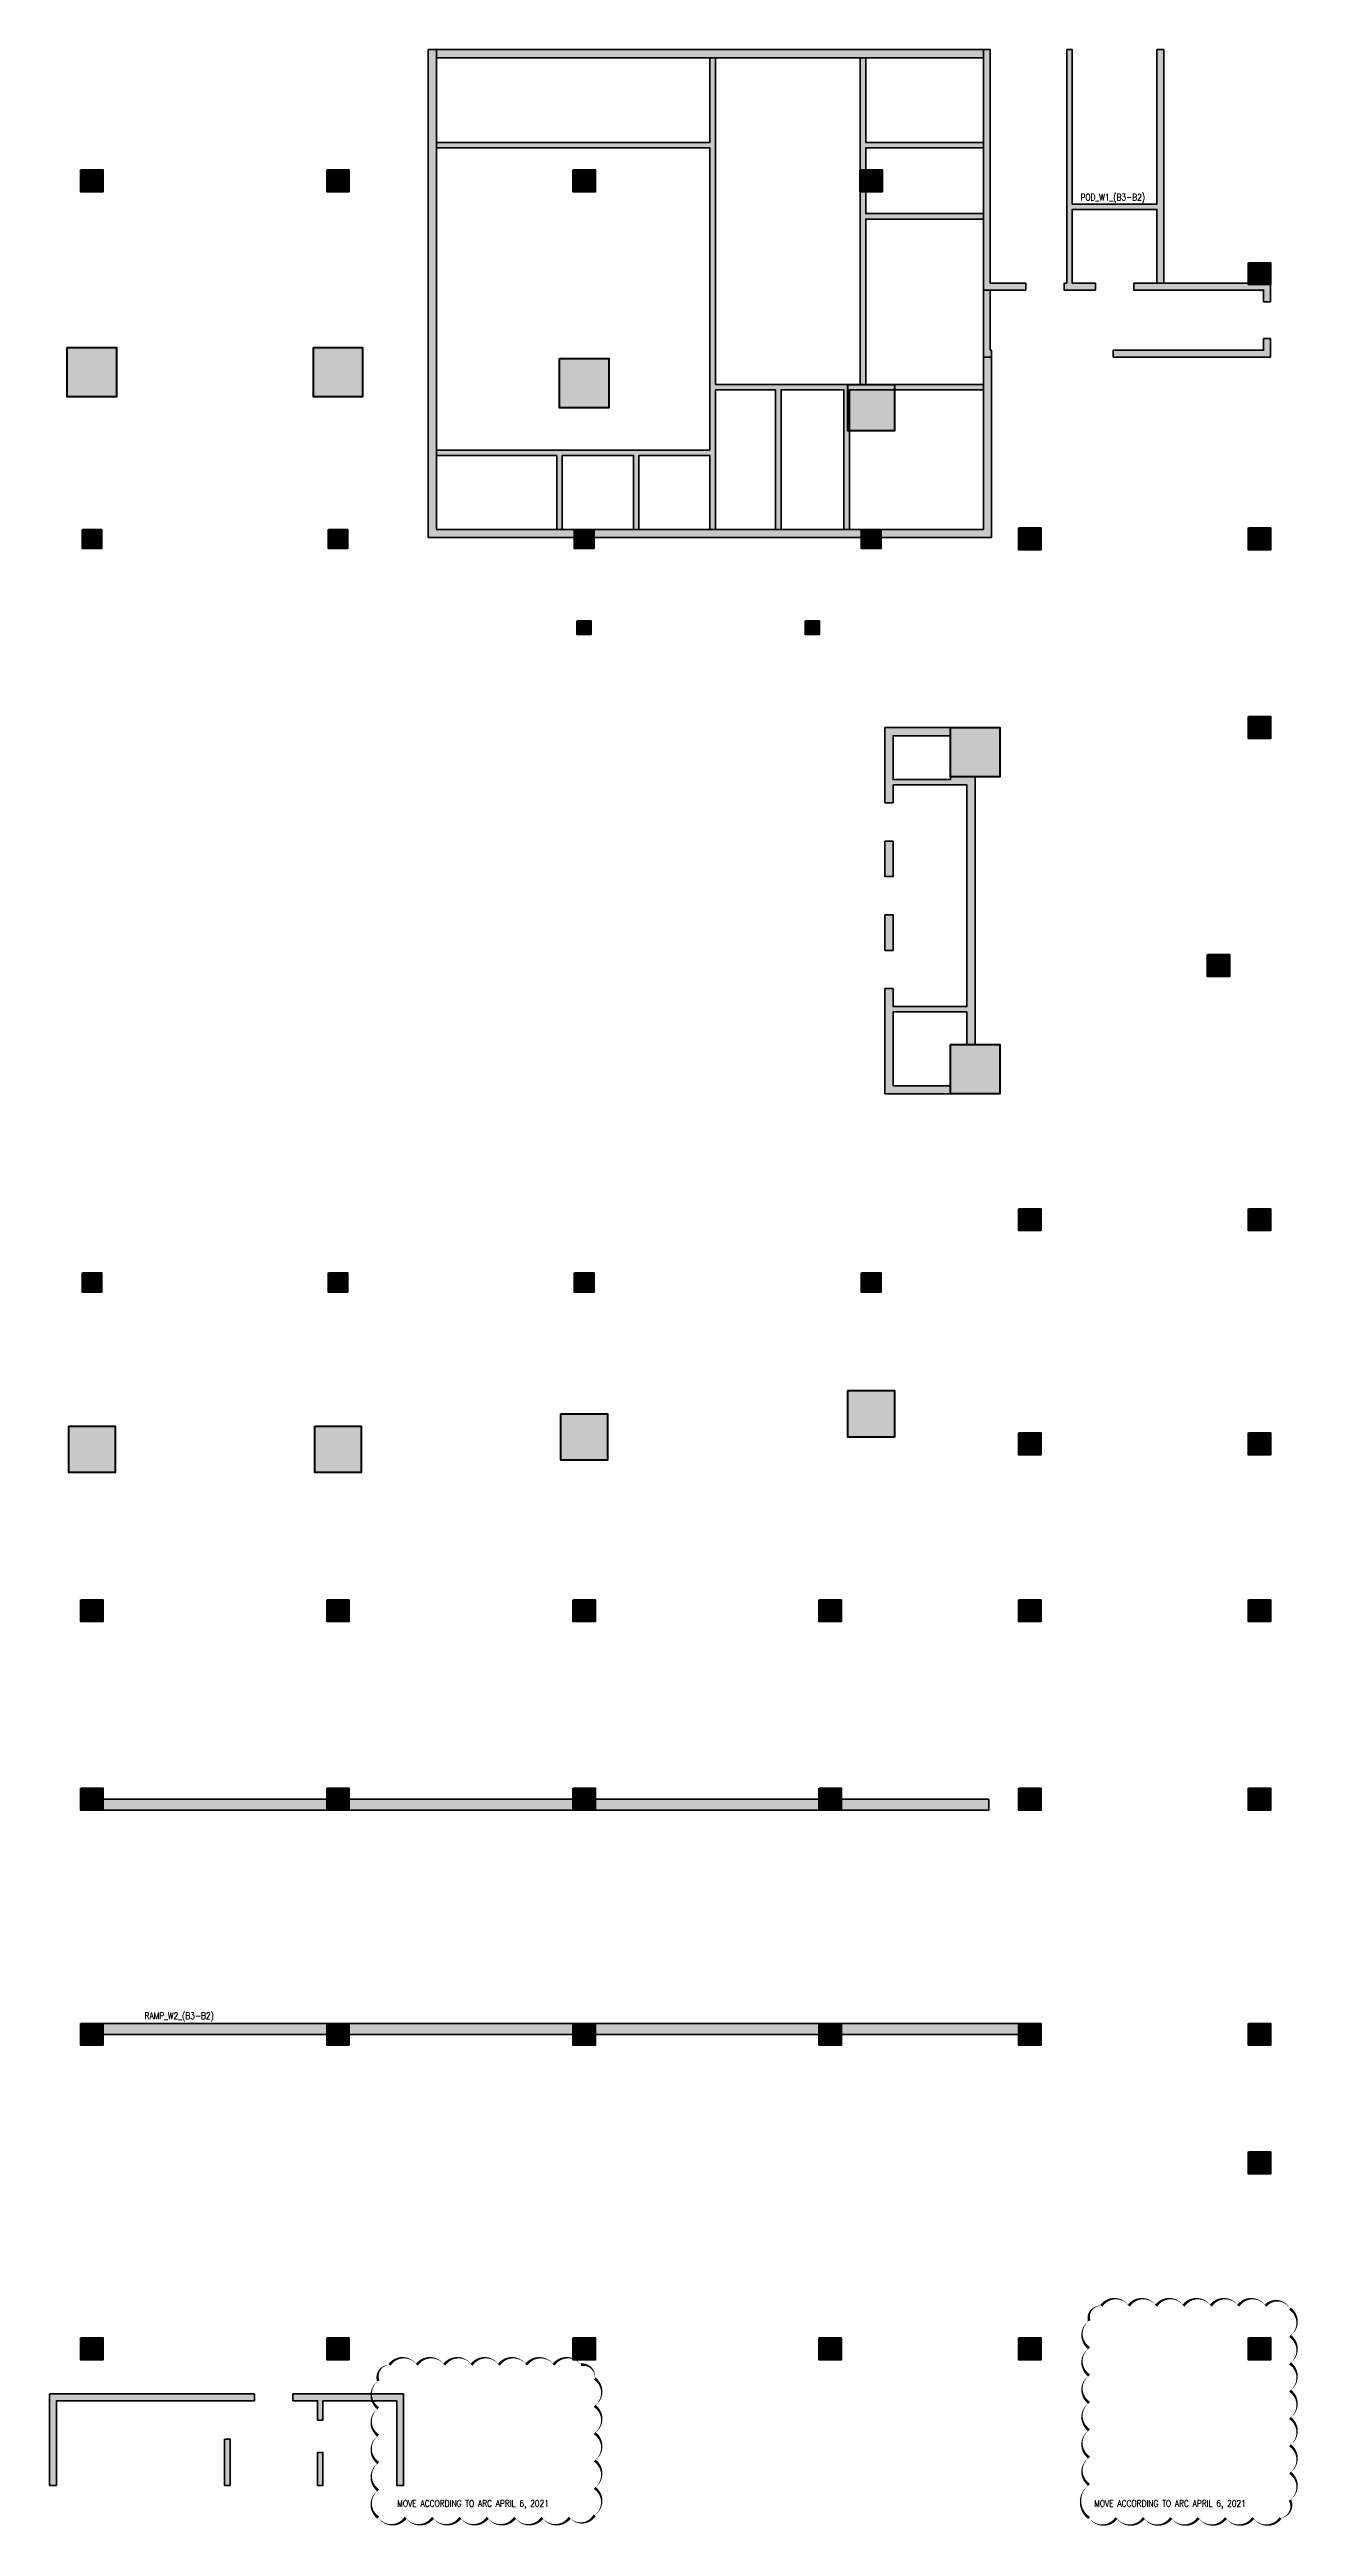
# Model space of a CAD drawing. Header units: millimetres. Extents: x -1592 to 219487, y -1099 to 92369.
# Drawn here: x 53150 to 98824, y -1099 to 89500 of the extents above; entities that cross this region are included whole.
import ezdxf

# ---------------------------------------------------------------- set-up
doc = ezdxf.new("R2010")
doc.units = ezdxf.units.MM
doc.layers.get('Defpoints').update_dxf_attribs({"color": 151, "lineweight": 9})
for name, color, linetype, lineweight in [('NDC_S-COLUMN', 4, 'Continuous', 40), ('NDC_S_HATCH COLUMN AND WALL', 251, 'Continuous', 13), ('POD_Core wall_1(B3-B2)$0$NDC_S_HATCH COLUMN AND WALL', 251, 'Continuous', 13), ('POD_Core wall_1(B3-B2)$0$NDC_S_WALL', 6, 'Continuous', 35), ('Ramp wall 2(B3-B1)$0$$0$NDC_S_WALL', 6, 'Continuous', 35), ('Ramp wall 2(B3-B1)$0$NDC_S_HATCH COLUMN AND WALL', 251, 'Continuous', 13), ('Ramp wall 3(B3-B1)$0$NDC_S_HATCH COLUMN AND WALL', 251, 'Continuous', 13), ('Ramp wall 3(B3-B1)$0$NDC_S_WALL', 6, 'Continuous', 35)]:
    doc.layers.add(name, color=color, linetype=linetype, lineweight=lineweight)
doc.layers.add('NDC_S-REVC 210406', color=240, linetype='Continuous', lineweight=50, plot=False)
doc.styles.add('POD_Core wall_1(B3-B2)$0$NDC_BAR 2', font='romans.shx', dxfattribs={"width": 0.8})
doc.styles.add('Ramp wall 2(B3-B1)$0$NDC_BAR 2', font='romans.shx', dxfattribs={"width": 0.8})
doc.styles.add('Ramp wall 4(B3-B1)$0$NDC_BAR 2', font='romans.shx', dxfattribs={"width": 0.8})

# ---------------------------------------------------------------- blocks, each defined once
blk = doc.blocks.new('cot')
at = {"layer": 'NDC_S_HATCH COLUMN AND WALL', "ltscale": 0.005}
h = blk.add_hatch(color=256, dxfattribs=at)
h.dxf.hatch_style = 1
h.paths.add_polyline_path([(-0.5, 0.5), (0.5, 0.5), (0.5, -0.5), (-0.5, -0.5)])
at = {"layer": 'NDC_S-COLUMN', "ltscale": 0.005}
blk.add_lwpolyline([(-0.5, 0.5), (0.5, 0.5), (0.5, -0.5), (-0.5, -0.5)], close=True, dxfattribs=at)

msp = doc.modelspace()

# ---------------------------------------------------------------- hatches: boundary and pattern name
at = {"layer": 'NDC_S_HATCH COLUMN AND WALL', "ltscale": 200}
h = msp.add_hatch(color=256, dxfattribs=at)
h.dxf.hatch_style = 1
h.paths.add_polyline_path([(93650, 89500), (93650, 83850), (90550, 83850), (90550, 89500), (90350, 89500), (90350, 80950), (90250, 80950), (90250, 80700), (91400, 80700), (91400, 80950), (90550, 80950), (90550, 83650), (93650, 83650), (93650, 80950), (93900, 80950), (93900, 89500)])
h.paths.add_polyline_path([(92050, 78500), (92050, 78250), (97800, 78250), (97800, 78925), (97550, 78925), (97550, 78500)])
h.paths.add_polyline_path([(87550, 80950), (87550, 89500), (87300, 89500), (87300, 78250), (87600, 78250), (87600, 78500), (87550, 78500), (87550, 80700), (88850, 80700), (88850, 80950)])
h = msp.add_hatch(color=256, dxfattribs=at)
h.dxf.hatch_style = 1
h.paths.add_polyline_path([(97400, 80900), (97000, 80900), (97000, 80950), (93900, 80950), (92800, 80950), (92800, 80700), (97400, 80700)])
h.paths.add_polyline_path([(97800, 80900), (97400, 80900), (97400, 80700), (97550, 80700), (97550, 80275), (97800, 80275)])
h = msp.add_hatch(color=256, dxfattribs=at)
h.dxf.hatch_style = 1
h.paths.add_polyline_path([(72450, 68600), (72950, 68600), (72950, 68100), (72450, 68100)])
h = msp.add_hatch(color=256, dxfattribs=at)
h.dxf.hatch_style = 1
h.paths.add_polyline_path([(80800, 68600), (81300, 68600), (81300, 68100), (80800, 68100)])
h = msp.add_hatch(color=256, dxfattribs=at)
h.dxf.hatch_style = 1
h.paths.add_polyline_path([(87000, 62900), (86100, 62900), (86100, 62800), (84000, 62800), (84000, 64400), (86100, 64400), (86100, 64700), (83700, 64700), (83700, 61950), (84000, 61950), (84000, 62600), (86700, 62600), (86700, 54500), (84000, 54500), (84000, 55150), (83700, 55150), (83700, 51300), (86102, 51300), (86102, 51600), (84000, 51600), (84000, 54300), (86700, 54300), (86700, 53102), (87000, 53102)])
h = msp.add_hatch(color=256, dxfattribs=at)
h.dxf.hatch_style = 1
h.paths.add_polyline_path([(84000, 56550), (84000, 57850), (83700, 57850), (83700, 56550)])
h.paths.add_polyline_path([(84000, 60550), (84000, 59250), (83700, 59250), (83700, 60550)])
at = {"layer": 'POD_Core wall_1(B3-B2)$0$NDC_S_HATCH COLUMN AND WALL', "ltscale": 200}
h = msp.add_hatch(color=256, dxfattribs=at)
h.dxf.hatch_style = 1
h.paths.add_polyline_path([(87300, 89200), (87300, 89500), (67300, 89500), (67300, 89200)], flags=17)
h.paths.add_polyline_path([(67000, 89500), (67000, 89500), (67300, 89500), (67300, 89500)], flags=17)
h.paths.add_polyline_path([(67000, 71650), (87600, 71650), (87600, 78250), (87600, 78500), (87550, 78500), (87550, 80700), (87300, 80700), (87300, 71950), (67300, 71950), (67300, 89500), (67000, 89500)])
h = msp.add_hatch(color=256, dxfattribs=at)
h.dxf.hatch_style = 1
h.paths.add_polyline_path([(77500, 89200), (77300, 89200), (77300, 86100), (67300, 86100), (67300, 85900), (77300, 85900), (77300, 74850), (67300, 74850), (67300, 74650), (71700, 74650), (71700, 71950), (71900, 71950), (71900, 74650), (74500, 74650), (74500, 71950), (74700, 71950), (74700, 74650), (77300, 74650), (77300, 71950), (77500, 71950), (77500, 77050), (79700, 77050), (79700, 71950), (79900, 71950), (79900, 77050), (82200, 77050), (82200, 71950), (82400, 71950), (82400, 77050), (84050, 77050), (87300, 77050), (87300, 77250), (83000, 77250), (83000, 83300), (87300, 83300), (87300, 83500), (83000, 83500), (83000, 85900), (87300, 85900), (87300, 86100), (83000, 86100), (83000, 89200), (82800, 89200), (82800, 77250), (77500, 77250)])
at = {"layer": 'Ramp wall 2(B3-B1)$0$NDC_S_HATCH COLUMN AND WALL'}
h = msp.add_hatch(color=256, dxfattribs=at)
h.dxf.hatch_style = 1
h.paths.add_polyline_path([(55100, 25100), (87500, 25100), (87500, 25500), (55100, 25500)])
h.paths.add_polyline_path([(54300, 16900), (89400, 16900), (89400, 17300), (54300, 17300)])
at = {"layer": 'Ramp wall 3(B3-B1)$0$NDC_S_HATCH COLUMN AND WALL'}
h = msp.add_hatch(color=256, dxfattribs=at)
h.dxf.hatch_style = 1
h.paths.add_polyline_path([(62950, 2790), (63150, 2790), (63150, 3500), (65850, 3500), (65850, 400), (66100, 400), (66100, 3750), (62050, 3750), (62050, 3500), (62950, 3500)])
h.paths.add_polyline_path([(62950, 1610), (62950, 400), (63150, 400), (63150, 1610)])
h.paths.add_polyline_path([(59550, 2100), (59550, 400), (59750, 400), (59750, 2100)], flags=17)
h.paths.add_polyline_path([(60650, 3750), (53150, 3750), (53150, 400), (53400, 400), (53400, 3500), (60650, 3500)])

# ---------------------------------------------------------------- linework, layer by layer
at = {"layer": 'NDC_S-COLUMN', "ltscale": 0.005}
for points in [[(72450, 68600), (72950, 68600), (72950, 68100), (72450, 68100)], [(80800, 68600), (81300, 68600), (81300, 68100), (80800, 68100)]]:
    msp.add_lwpolyline(points, close=True, dxfattribs=at)
at = {"layer": 'NDC_S-REVC 210406'}
for points in [[(91169, -788, 0, 100, 0.520567), (92169, -788, 0, 100, 0.520567), (93169, -788, 0, 100, 0.520567), (94169, -788, 0, 100, 0.520567), (95169, -788, 0, 100, 0.520567), (96169, -788, 0, 100, 0.520567), (97169, -788, 0, 100, 0.520567), (98169, -788, 0, 100, 0.520567), (98513, -133, 0, 100, 0.520567), (98513, 867, 0, 100, 0.520567), (98513, 1867, 0, 100, 0.520567), (98513, 2867, 0, 100, 0.520567), (98513, 3867, 0, 100, 0.520567), (98513, 4867, 0, 100, 0.520567), (98513, 5867, 0, 100, 0.520567), (98513, 6867, 0, 100, 0.520567), (97619, 6973, 0, 100, 0.520567), (96619, 6973, 0, 100, 0.520567), (95619, 6973, 0, 100, 0.520567), (94619, 6973, 0, 100, 0.520567), (93619, 6973, 0, 100, 0.520567), (92619, 6973, 0, 100, 0.520567), (91619, 6973, 0, 100, 0.520567), (91169, 6424, 0, 100, 0.520567), (91169, 5424, 0, 100, 0.520567), (91169, 4424, 0, 100, 0.520567), (91169, 3424, 0, 100, 0.520567), (91169, 2424, 0, 100, 0.520567), (91169, 1424, 0, 100, 0.520567), (91169, 424, 0, 100, 0.520567)], [(65173, -776, 0, 100, 0.520567), (66173, -776, 0, 100, 0.520567), (67173, -776, 0, 100, 0.520567), (68173, -776, 0, 100, 0.520567), (69173, -776, 0, 100, 0.520567), (70173, -776, 0, 100, 0.520567), (71173, -776, 0, 100, 0.520567), (72173, -776, 0, 100, 0.520567), (73083, -687, 0, 100, 0.520567), (73083, 313, 0, 100, 0.520567), (73083, 1313, 0, 100, 0.520567), (73083, 2313, 0, 100, 0.520567), (73083, 3313, 0, 100, 0.520567), (73083, 4313, 0, 100, 0.520567), (72583, 4813, 0, 100, 0.520567), (71583, 4813, 0, 100, 0.520567), (70583, 4813, 0, 100, 0.520567), (69583, 4813, 0, 100, 0.520567), (68583, 4813, 0, 100, 0.520567), (67583, 4813, 0, 100, 0.520567), (66583, 4813, 0, 100, 0.520567), (65583, 4813, 0, 100, 0.520567), (65173, 4224, 0, 100, 0.520567), (65173, 3224, 0, 100, 0.520567), (65173, 2224, 0, 100, 0.520567), (65173, 1224, 0, 100, 0.520567), (65173, 224, 0, 100, 0.520567)]]:
    msp.add_lwpolyline(points, format="xyseb", close=True, dxfattribs=at)
at = {"layer": 'POD_Core wall_1(B3-B2)$0$NDC_S_WALL'}
for p, q in [((67000, 89500), (87300, 89500)), ((67300, 89200), (87300, 89200))]:
    msp.add_line(p, q, dxfattribs=at)
msp.add_lwpolyline([(67300, 89500), (67000, 89500), (67000, 71650), (87600, 71650), (87600, 78250), (87600, 78500), (87550, 78500), (87550, 80700), (87300, 80700), (87300, 71950), (67300, 71950)], close=True, dxfattribs=at)
msp.add_lwpolyline([(82400, 77050), (82400, 71950), (82200, 71950), (82200, 77050), (79900, 77050), (79900, 71950), (79700, 71950), (79700, 77050), (77500, 77050), (77500, 71950), (77300, 71950), (77300, 74650), (74700, 74650), (74700, 71950), (74500, 71950), (74500, 74650), (71900, 74650), (71900, 71950), (71700, 71950), (71700, 74650), (67300, 74650), (67300, 74850), (77300, 74850), (77300, 85900), (67300, 85900), (67300, 86100), (77300, 86100), (77300, 89200), (77500, 89200), (77500, 77250), (82800, 77250), (82800, 89200), (83000, 89200), (83000, 86100), (87300, 86100), (87300, 85900), (83000, 85900), (83000, 83500), (87300, 83500), (87300, 83300), (83000, 83300), (83000, 77250), (87300, 77250), (87300, 77050), (84050, 77050), (82400, 77050)], dxfattribs=at)
at = {"layer": 'Ramp wall 2(B3-B1)$0$$0$NDC_S_WALL', "ltscale": 200}
for points in [[(55100, 25100), (87500, 25100), (87500, 25500), (55100, 25500)], [(54300, 16900), (89400, 16900), (89400, 17300), (54300, 17300)]]:
    msp.add_lwpolyline(points, close=True, dxfattribs=at)
at = {"layer": 'Ramp wall 3(B3-B1)$0$NDC_S_WALL', "ltscale": 200}
for points in [[(87550, 78500), (87600, 78500), (87600, 78250), (87300, 78250), (87300, 89500), (87550, 89500), (87550, 80950), (88850, 80950), (88850, 80700), (87550, 80700)], [(92050, 78500), (97550, 78500), (97550, 78925), (97800, 78925), (97800, 78250), (92050, 78250)], [(83700, 61950), (83700, 64700), (86100, 64700), (86100, 62900), (87000, 62900), (87000, 53102), (86700, 53102), (86700, 54300), (84000, 54300), (84000, 51600), (86102, 51600), (86102, 51300), (83700, 51300), (83700, 55150), (84000, 55150), (84000, 54500), (86700, 54500), (86700, 62600), (84000, 62600), (84000, 61950)], [(84000, 60550), (84000, 59250), (83700, 59250), (83700, 60550)], [(84000, 56550), (84000, 57850), (83700, 57850), (83700, 56550)], [(60650, 3750), (53150, 3750), (53150, 400), (53400, 400), (53400, 3500), (60650, 3500)], [(59550, 2100), (59550, 400), (59750, 400), (59750, 2100)]]:
    msp.add_lwpolyline(points, close=True, dxfattribs=at)
for points in [[(93650, 80950), (93650, 83650), (90550, 83650), (90550, 80950), (91400, 80950), (91400, 80700), (90250, 80700), (90250, 80950), (90350, 80950), (90350, 89500), (90550, 89500), (90550, 83850), (93650, 83850), (93650, 89500), (93900, 89500), (93900, 80950)], [(93900, 80950), (97000, 80950), (97000, 80900), (97800, 80900), (97800, 80275), (97550, 80275), (97550, 80700), (92800, 80700), (92800, 80950), (93900, 80950)], [(86100, 62900), (86100, 62800), (84000, 62800), (84000, 64400), (86100, 64400)], [(62950, 2790), (63150, 2790), (63150, 3500), (65850, 3500), (65850, 400), (66100, 400), (66100, 3750), (62050, 3750), (62050, 3500), (62950, 3500), (62950, 2790)], [(62950, 1610), (62950, 400), (63150, 400), (63150, 1610), (62950, 1610)]]:
    msp.add_lwpolyline(points, dxfattribs=at)

# ---------------------------------------------------------------- block references
at = {"layer": 'NDC_S_HATCH COLUMN AND WALL', "ltscale": 200}
for p, xscale, yscale in [((54700, 84700), 800, 800), ((63700, 84700), 800, 800), ((72700, 84701), 800, 800), ((83200, 84700), 800, 800), ((97400, 81300), 800, 800), ((54700, 77700), 1800, 1800), ((63700, 77700), 1800, 1800), ((72700, 77300), 1800, 1800), ((83200, 76400), 1700, 1700), ((54700, 71600), 700, 700), ((63700, 71600), 700, 700), ((72700, 71600), 700, 700), ((83200, 71600), 700, 700), ((89000, 71600), 800, 800), ((97400, 71600), 800, 800), ((87000, 63800), 1800, 1800), ((97400, 64700), 800, 800), ((95900, 56000), 800, 800), ((87000, 52202), 1800, 1800), ((89000, 46700), 800, 800), ((97400, 46700), 800, 800), ((54700, 44400), 700, 700), ((63700, 44400), 700, 700), ((72700, 44400), 700, 700), ((83200, 44400), 700, 700), ((83200, 39600), 1700, 1700), ((54700, 38300), 1700, 1700), ((63700, 38300), 1700, 1700), ((72700, 38750), 1700, 1700), ((89000, 38500), 800, 800), ((97400, 38500), 800, 800), ((54700, 32400), 800, 800), ((63700, 32400), 800, 800), ((72700, 32400), 800, 800), ((81700, 32400), 800, 800), ((89000, 32400), 800, 800), ((97400, 32400), 800, 800), ((54700, 25500), 800, 800), ((63700, 25500), 800, 800), ((72700, 25500), 800, 800), ((81700, 25500), 800, 800), ((89000, 25500), 800, 800), ((97400, 25500), 800, 800), ((54700, 16900), 800, 800), ((63700, 16900), 800, 800), ((72700, 16900), 800, 800), ((81700, 16900), 800, 800), ((89000, 16900), 800, 800), ((97400, 16900), 800, 800), ((97400, 12200), 800, 800), ((54700, 5400), 800, 800), ((63700, 5400), 800, 800), ((72700, 5400), 800, 800), ((81700, 5400), 800, 800), ((89000, 5400), 800, 800), ((97400, 5400), 800, 800)]:
    msp.add_blockref('cot', p, dxfattribs=dict(at, xscale=xscale, yscale=yscale))

# ---------------------------------------------------------------- texts
at = {"layer": 'Defpoints', "width": 0.8}
for s, style, p in [('POD_W1_(B3-B2)', 'POD_Core wall_1(B3-B2)$0$NDC_BAR 2', (90851, 83975)), ('RAMP_W2_(B3-B2)', 'Ramp wall 2(B3-B1)$0$NDC_BAR 2', (56624, 17455))]:
    msp.add_text(s, height=250, dxfattribs=dict(at, style=style)).set_placement(p)
at = {"layer": 'NDC_S-REVC 210406', "style": 'Ramp wall 4(B3-B1)$0$NDC_BAR 2', "width": 0.8}
for p in [(65868, -382), (91355, -382)]:
    msp.add_text('MOVE ACCORDING TO ARC APRIL 6, 2021', height=250, dxfattribs=at).set_placement(p)

doc.saveas('drawing.dxf')
